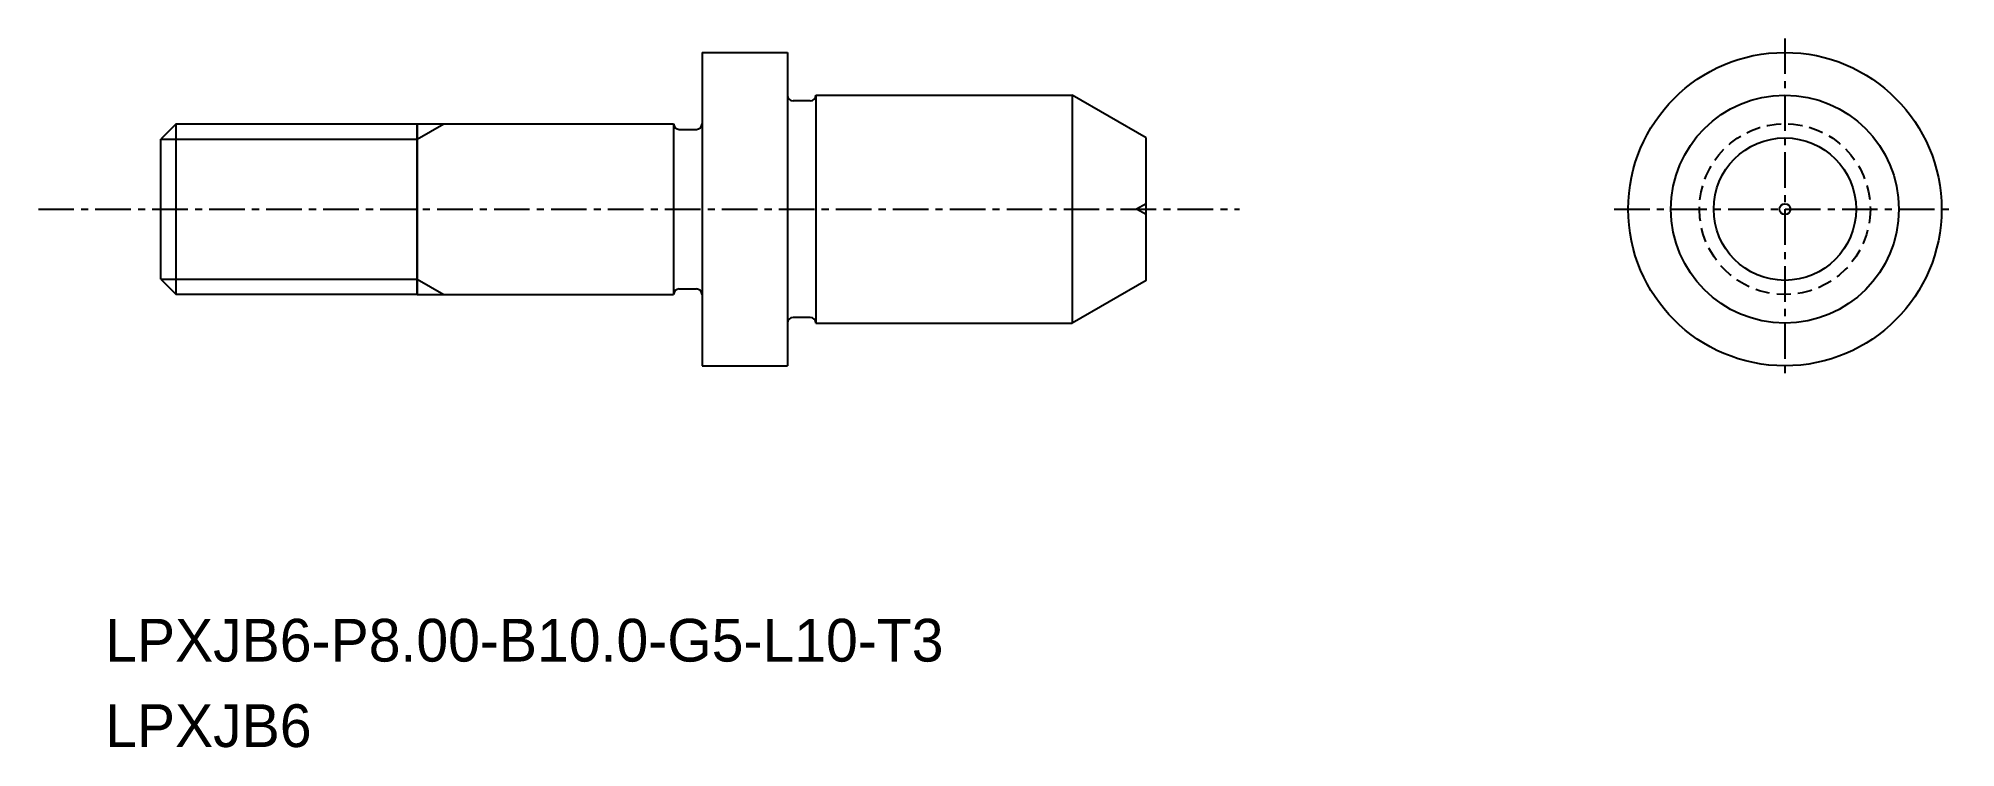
# Model space of a CAD drawing. Extents: x -1749.9 to -1682.6, y -647.6 to -622.7.
import ezdxf

# ---------------------------------------------------------------- set-up
doc = ezdxf.new("R2010")
doc.units = 0
doc.linetypes.add('CENTER', pattern=[2, 1.25, -0.25, 0.25, -0.25])
doc.linetypes.add('DASHED', pattern=[0.75, 0.5, -0.25])
doc.layers.get('0').update_dxf_attribs({"linetype": 'CONTINUOUS'})
doc.layers.add('CENTER', color=1, linetype='CENTER')

msp = doc.modelspace()

# ---------------------------------------------------------------- linework, layer by layer
at = {"color": 7, "linetype": 'CONTINUOUS'}
for p, q in [((-1726.597, -623.198), (-1726.597, -634.198)), ((-1726.597, -623.198), (-1723.597, -623.198)), ((-1722.597, -624.698), (-1713.597, -624.698)), ((-1722.597, -624.698), (-1722.597, -632.698)), ((-1722.797, -624.898), (-1723.397, -624.898)), ((-1745.056, -625.698), (-1745.597, -626.239)), ((-1745.056, -631.698), (-1745.056, -625.698)), ((-1745.056, -625.698), (-1736.597, -625.698)), ((-1736.597, -625.698), (-1736.597, -631.698)), ((-1736.597, -625.698), (-1727.597, -625.698)), ((-1736.597, -631.698), (-1736.597, -625.698)), ((-1727.597, -625.698), (-1727.597, -631.698)), ((-1727.397, -625.898), (-1726.797, -625.898)), ((-1745.597, -631.156), (-1745.597, -626.239)), ((-1745.597, -631.156), (-1745.056, -631.698)), ((-1736.597, -631.698), (-1745.056, -631.698)), ((-1736.597, -631.698), (-1727.597, -631.698)), ((-1727.397, -631.498), (-1726.797, -631.498)), ((-1722.797, -632.498), (-1723.397, -632.498)), ((-1722.597, -632.698), (-1713.597, -632.698)), ((-1726.597, -634.198), (-1723.597, -634.198))]:
    msp.add_line(p, q, dxfattribs=at)
at = {"linetype": 'CONTINUOUS'}
for p, q in [((-1723.597, -623.198), (-1723.597, -634.198)), ((-1713.597, -624.698), (-1713.597, -632.698)), ((-1710.999, -626.198), (-1713.597, -624.698)), ((-1710.999, -631.198), (-1710.999, -626.198)), ((-1710.999, -631.198), (-1713.597, -632.698))]:
    msp.add_line(p, q, dxfattribs=at)
at = {"color": 3, "linetype": 'CONTINUOUS'}
for p, q in [((-1736.597, -626.239), (-1735.66, -625.698)), ((-1745.597, -626.239), (-1736.597, -626.239)), ((-1745.597, -631.156), (-1736.597, -631.156)), ((-1736.597, -631.156), (-1735.66, -631.698))]:
    msp.add_line(p, q, dxfattribs=at)
at = {"color": 3}
for p in [(-1710.999, -628.506), (-1710.999, -628.89)]:
    msp.add_line(p, (-1711.338, -628.698), dxfattribs=at)
at = {"linetype": 'CONTINUOUS'}
for radius in [5.5, 4, 2.5]:
    msp.add_circle((-1688.578, -628.698), radius, dxfattribs=at)
at = {"color": 3, "linetype": 'DASHED'}
msp.add_circle((-1688.578, -628.698), 3, dxfattribs=at)
msp.add_circle((-1688.578, -628.698), 0.192)
at = {"color": 7, "linetype": 'CONTINUOUS'}
for centre, start, end in [((-1723.397, -624.698), 180, 270), ((-1722.797, -624.698), 270, 0), ((-1727.397, -625.698), 180, 270), ((-1726.797, -625.698), 270, 0), ((-1727.397, -631.698), 90, 180), ((-1726.797, -631.698), 0, 90), ((-1723.397, -632.698), 90, 180), ((-1722.797, -632.698), 0, 90)]:
    msp.add_arc(centre, 0.2, start, end, dxfattribs=at)
at = {"layer": 'CENTER', "color": 1, "linetype": 'CENTER'}
for p, q in [((-1688.578, -622.703), (-1688.578, -634.693)), ((-1749.9, -628.698), (-1707.727, -628.698)), ((-1694.573, -628.698), (-1682.583, -628.698))]:
    msp.add_line(p, q, dxfattribs=at)

# ---------------------------------------------------------------- texts
for s, p in [('LPXJB6-P8.00-B10.0-G5-L10-T3', (-1747.554, -644.58)), ('LPXJB6', (-1747.554, -647.58))]:
    msp.add_text(s, height=1.5).set_placement(p)

doc.saveas('drawing.dxf')
